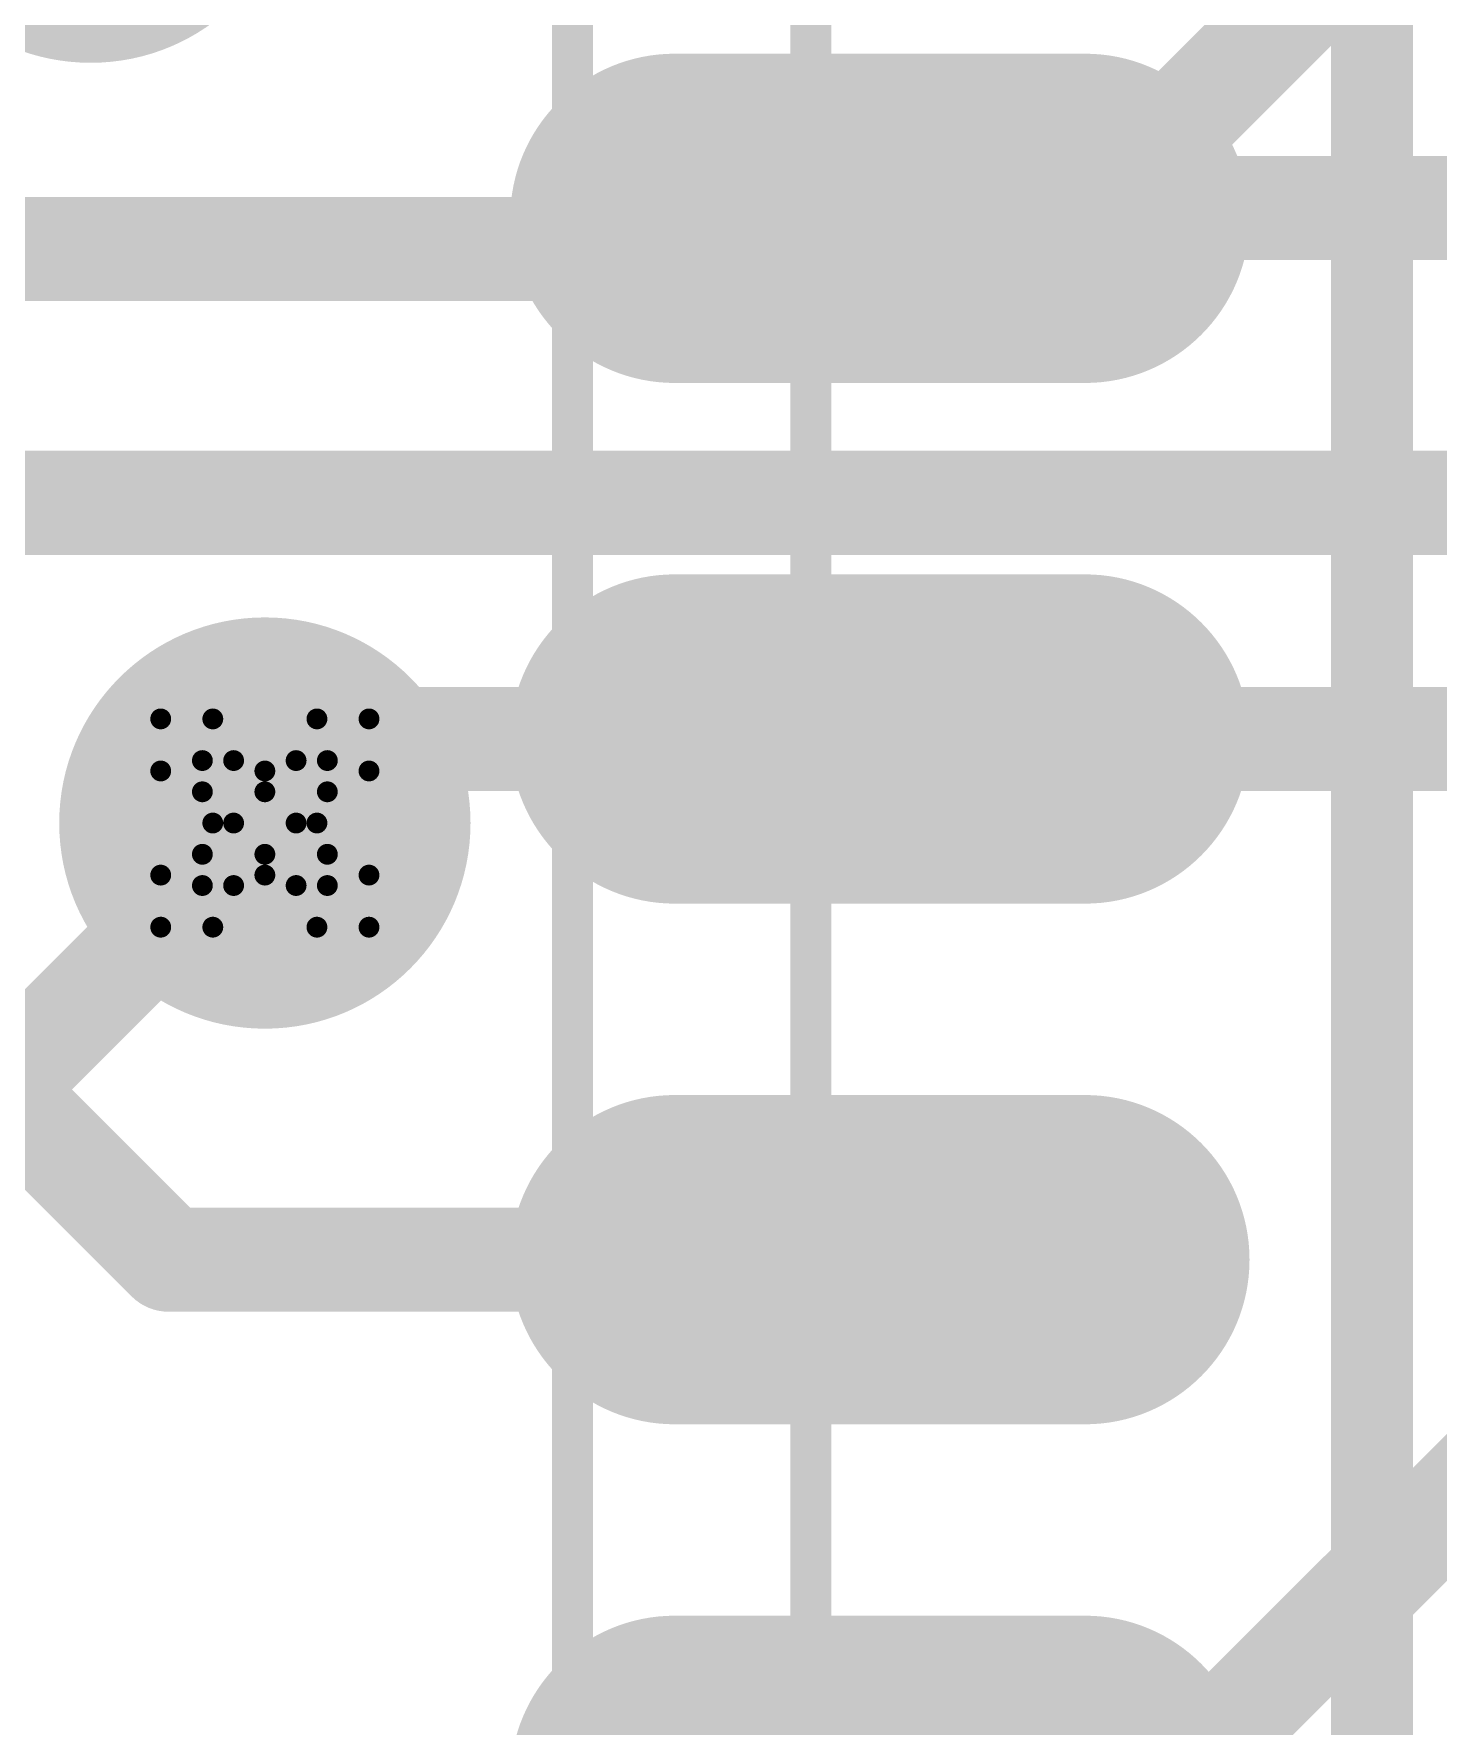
# Model space of a CAD drawing. Header units: millimetres. Extents: x 3219 to 51106, y -14166 to 2063.
# Drawn here: x 5602.165 to 5605.59, y 1780.555 to 1784.683 of the extents above; entities that cross this region are included whole.
import ezdxf

# ---------------------------------------------------------------- set-up
doc = ezdxf.new("R2010")
doc.units = ezdxf.units.MM
doc.layers.get('0').update_dxf_attribs({"lineweight": 53})
for name, color, linetype in [('Bottom Layer', 5, 'Continuous'), ('Bottom Solder', 6, 'Continuous'), ('Drill Drawing', 1, 'Continuous'), ('Mechanical 13', 56, 'Continuous'), ('Mechanical 15', 56, 'Continuous'), ('Top Layer', 1, 'Continuous'), ('Top Overlay', 2, 'Continuous'), ('Top Paste', 8, 'Continuous'), ('Top Solder', 216, 'Continuous')]:
    doc.layers.add(name, color=color, linetype=linetype)

# ---------------------------------------------------------------- blocks, each defined once
blk = doc.blocks.new('14_SOIC_100')
at = {"layer": 'Top Layer'}
h = blk.add_hatch(color=1, dxfattribs=at)
edge = h.paths.add_edge_path()
edge.add_arc((-0.5, -2.54), 0.3, 90, 270)
edge.add_line((-0.5, -2.84), (0.5, -2.84))
edge.add_arc((0.5, -2.54), 0.3, 270, 450)
edge.add_line((0.5, -2.24), (-0.5, -2.24))
h = blk.add_hatch(color=1, dxfattribs=at)
edge = h.paths.add_edge_path()
edge.add_arc((-0.5, -3.81), 0.3, 90, 270)
edge.add_line((-0.5, -4.11), (0.5, -4.11))
edge.add_arc((0.5, -3.81), 0.3, 270, 450)
edge.add_line((0.5, -3.51), (-0.5, -3.51))
h = blk.add_hatch(color=1, dxfattribs=at)
edge = h.paths.add_edge_path()
edge.add_arc((-0.5, -5.08), 0.3, 90, 270)
edge.add_line((-0.5, -5.38), (0.5, -5.38))
edge.add_arc((0.5, -5.08), 0.3, 270, 450)
edge.add_line((0.5, -4.78), (-0.5, -4.78))
h = blk.add_hatch(color=1, dxfattribs=at)
edge = h.paths.add_edge_path()
edge.add_arc((-0.5, -6.35), 0.3, 90, 270)
edge.add_line((-0.5, -6.65), (0.5, -6.65))
edge.add_arc((0.5, -6.35), 0.3, 270, 450)
edge.add_line((0.5, -6.05), (-0.5, -6.05))
at = {"layer": 'Top Paste'}
h = blk.add_hatch(color=8, dxfattribs=at)
edge = h.paths.add_edge_path()
edge.add_arc((-0.5, -2.54), 0.3, 90, 270)
edge.add_line((-0.5, -2.84), (0.5, -2.84))
edge.add_arc((0.5, -2.54), 0.3, 270, 450)
edge.add_line((0.5, -2.24), (-0.5, -2.24))
h = blk.add_hatch(color=8, dxfattribs=at)
edge = h.paths.add_edge_path()
edge.add_arc((-0.5, -3.81), 0.3, 90, 270)
edge.add_line((-0.5, -4.11), (0.5, -4.11))
edge.add_arc((0.5, -3.81), 0.3, 270, 450)
edge.add_line((0.5, -3.51), (-0.5, -3.51))
h = blk.add_hatch(color=8, dxfattribs=at)
edge = h.paths.add_edge_path()
edge.add_arc((-0.5, -5.08), 0.3, 90, 270)
edge.add_line((-0.5, -5.38), (0.5, -5.38))
edge.add_arc((0.5, -5.08), 0.3, 270, 450)
edge.add_line((0.5, -4.78), (-0.5, -4.78))
h = blk.add_hatch(color=8, dxfattribs=at)
edge = h.paths.add_edge_path()
edge.add_arc((-0.5, -6.35), 0.3, 90, 270)
edge.add_line((-0.5, -6.65), (0.5, -6.65))
edge.add_arc((0.5, -6.35), 0.3, 270, 450)
edge.add_line((0.5, -6.05), (-0.5, -6.05))
at = {"layer": 'Top Solder'}
h = blk.add_hatch(color=216, dxfattribs=at)
edge = h.paths.add_edge_path()
edge.add_arc((-0.5, -2.54), 0.4016, 90, 270)
edge.add_line((-0.5, -2.9416), (0.5, -2.9416))
edge.add_arc((0.5, -2.54), 0.4016, 270, 450)
edge.add_line((0.5, -2.1384), (-0.5, -2.1384))
h = blk.add_hatch(color=216, dxfattribs=at)
edge = h.paths.add_edge_path()
edge.add_arc((-0.5, -3.81), 0.4016, 90, 270)
edge.add_line((-0.5, -4.2116), (0.5, -4.2116))
edge.add_arc((0.5, -3.81), 0.4016, 270, 450)
edge.add_line((0.5, -3.4084), (-0.5, -3.4084))
h = blk.add_hatch(color=216, dxfattribs=at)
edge = h.paths.add_edge_path()
edge.add_arc((-0.5, -5.08), 0.4016, 90, 270)
edge.add_line((-0.5, -5.4816), (0.5, -5.4816))
edge.add_arc((0.5, -5.08), 0.4016, 270, 450)
edge.add_line((0.5, -4.6784), (-0.5, -4.6784))
h = blk.add_hatch(color=216, dxfattribs=at)
edge = h.paths.add_edge_path()
edge.add_arc((-0.5, -6.35), 0.4016, 90, 270)
edge.add_line((-0.5, -6.7516), (0.5, -6.7516))
edge.add_arc((0.5, -6.35), 0.4016, 270, 450)
edge.add_line((0.5, -5.9484), (-0.5, -5.9484))
at = {"layer": 'Mechanical 13'}
blk.add_lwpolyline([(-0.1683, -8.15, 0.1, 0.1, 0), (-0.1683, 0.5501, 0.1, 0.1, 0)], format="xyseb", dxfattribs=at)
at = {"layer": 'Mechanical 15'}
blk.add_lwpolyline([(-0.75, -8.25, 0.1, 0.1, 0), (-0.75, 0.75, 0.1, 0.1, 0)], format="xyseb", dxfattribs=at)
at = {"layer": 'Top Overlay'}
blk.add_lwpolyline([(1.2, 0.45, 0.2, 0.2, 0), (1.2, -8.05, 0.2, 0.2, 0)], format="xyseb", dxfattribs=at)

msp = doc.modelspace()

# ---------------------------------------------------------------- hatches: boundary and pattern name
at = {"layer": 'Bottom Layer'}
h = msp.add_hatch(color=5, dxfattribs=at)
edge = h.paths.add_edge_path()
edge.add_arc((5602.7285, 1782.7581), 0.4, 0, 360)
at = {"layer": 'Bottom Solder'}
h = msp.add_hatch(color=6, dxfattribs=at)
edge = h.paths.add_edge_path()
edge.add_arc((5602.3035, 1785.1141), 0.5016, 0, 360)
h = msp.add_hatch(color=6, dxfattribs=at)
edge = h.paths.add_edge_path()
edge.add_arc((5602.7285, 1782.7581), 0.5016, 0, 360)
at = {"layer": 'Top Layer'}
h = msp.add_hatch(color=1, dxfattribs=at)
edge = h.paths.add_edge_path()
edge.add_arc((5602.7285, 1782.7581), 0.4, 0, 360)
at = {"layer": 'Top Solder'}
h = msp.add_hatch(color=216, dxfattribs=at)
edge = h.paths.add_edge_path()
edge.add_arc((5602.3035, 1785.1141), 0.5016, 0, 360)
h = msp.add_hatch(color=216, dxfattribs=at)
edge = h.paths.add_edge_path()
edge.add_arc((5602.7285, 1782.7581), 0.5016, 0, 360)

# ---------------------------------------------------------------- linework, layer by layer
at = {"layer": 'Bottom Layer'}
for points in [[(5604.663, 1784.1581, 0.254, 0.254, 0), (5604.763, 1784.2581, 0.254, 0.254, 0)], [(5604.763, 1784.2581, 0.254, 0.254, 0), (5613.1785, 1784.2581, 0.254, 0.254, 0)], [(5596.2285, 1784.1581, 0.254, 0.254, 0), (5604.663, 1784.1581, 0.254, 0.254, 0)], [(5597.0477, 1783.5391, 0.254, 0.254, 0), (5608.0475, 1783.5391, 0.254, 0.254, 0)], [(5599.8905, 1779.9201, 0.254, 0.254, 0), (5602.7285, 1782.7581, 0.254, 0.254, 0)], [(5603.8808, 1779.3581, 0.254, 0.254, 0), (5606.0058, 1781.4831, 0.254, 0.254, 0)]]:
    msp.add_lwpolyline(points, format="xyseb", dxfattribs=at)
for points in [[(5604.6995, 1784.2581, 0.127, 0.127, 1), (5604.8265, 1784.2581, 0.127, 0.127, 1)], [(5604.6995, 1784.2581, 0.127, 0.127, 1), (5604.8265, 1784.2581, 0.127, 0.127, 1)], [(5604.5995, 1784.1581, 0.127, 0.127, 1), (5604.7265, 1784.1581, 0.127, 0.127, 1)], [(5604.5995, 1784.1581, 0.127, 0.127, 1), (5604.7265, 1784.1581, 0.127, 0.127, 1)], [(5602.665, 1782.7581, 0.127, 0.127, 1), (5602.792, 1782.7581, 0.127, 0.127, 1)]]:
    msp.add_lwpolyline(points, format="xyseb", close=True, dxfattribs=at)
at = {"layer": 'Drill Drawing'}
for points in [[(5602.4745, 1782.8851, 0.0508, 0.0508, 0), (5602.4745, 1783.0121, 0.0508, 0.0508, 0)], [(5602.4745, 1783.0121, 0.0508, 0.0508, 0), (5602.6015, 1783.0121, 0.0508, 0.0508, 0)], [(5602.6015, 1783.0121, 0.0508, 0.0508, 0), (5602.7285, 1782.8851, 0.0508, 0.0508, 0)], [(5602.7285, 1782.8851, 0.0508, 0.0508, 0), (5602.8555, 1783.0121, 0.0508, 0.0508, 0)], [(5602.8555, 1783.0121, 0.0508, 0.0508, 0), (5602.9825, 1783.0121, 0.0508, 0.0508, 0)], [(5602.9825, 1782.8851, 0.0508, 0.0508, 0), (5602.9825, 1783.0121, 0.0508, 0.0508, 0)], [(5602.4745, 1782.8851, 0.0508, 0.0508, 0), (5602.6015, 1782.7581, 0.0508, 0.0508, 0)], [(5602.5761, 1782.8343, 0.0508, 0.0508, 0), (5602.5761, 1782.9105, 0.0508, 0.0508, 0)], [(5602.5761, 1782.9105, 0.0508, 0.0508, 0), (5602.6523, 1782.9105, 0.0508, 0.0508, 0)], [(5602.6523, 1782.9105, 0.0508, 0.0508, 0), (5602.7285, 1782.8343, 0.0508, 0.0508, 0)], [(5602.7285, 1782.8343, 0.0508, 0.0508, 0), (5602.8047, 1782.9105, 0.0508, 0.0508, 0)], [(5602.8047, 1782.9105, 0.0508, 0.0508, 0), (5602.8809, 1782.9105, 0.0508, 0.0508, 0)], [(5602.8555, 1782.7581, 0.0508, 0.0508, 0), (5602.9825, 1782.8851, 0.0508, 0.0508, 0)], [(5602.8809, 1782.8343, 0.0508, 0.0508, 0), (5602.8809, 1782.9105, 0.0508, 0.0508, 0)], [(5602.5761, 1782.8343, 0.0508, 0.0508, 0), (5602.6523, 1782.7581, 0.0508, 0.0508, 0)], [(5602.8047, 1782.7581, 0.0508, 0.0508, 0), (5602.8809, 1782.8343, 0.0508, 0.0508, 0)], [(5602.4745, 1782.6311, 0.0508, 0.0508, 0), (5602.6015, 1782.7581, 0.0508, 0.0508, 0)], [(5602.5761, 1782.6819, 0.0508, 0.0508, 0), (5602.6523, 1782.7581, 0.0508, 0.0508, 0)], [(5602.8047, 1782.7581, 0.0508, 0.0508, 0), (5602.8809, 1782.6819, 0.0508, 0.0508, 0)], [(5602.8555, 1782.7581, 0.0508, 0.0508, 0), (5602.9825, 1782.6311, 0.0508, 0.0508, 0)], [(5602.5761, 1782.6057, 0.0508, 0.0508, 0), (5602.5761, 1782.6819, 0.0508, 0.0508, 0)], [(5602.6523, 1782.6057, 0.0508, 0.0508, 0), (5602.7285, 1782.6819, 0.0508, 0.0508, 0)], [(5602.7285, 1782.6819, 0.0508, 0.0508, 0), (5602.8047, 1782.6057, 0.0508, 0.0508, 0)], [(5602.8809, 1782.6057, 0.0508, 0.0508, 0), (5602.8809, 1782.6819, 0.0508, 0.0508, 0)], [(5602.4745, 1782.5041, 0.0508, 0.0508, 0), (5602.4745, 1782.6311, 0.0508, 0.0508, 0)], [(5602.5761, 1782.6057, 0.0508, 0.0508, 0), (5602.6523, 1782.6057, 0.0508, 0.0508, 0)], [(5602.6015, 1782.5041, 0.0508, 0.0508, 0), (5602.7285, 1782.6311, 0.0508, 0.0508, 0)], [(5602.7285, 1782.6311, 0.0508, 0.0508, 0), (5602.8555, 1782.5041, 0.0508, 0.0508, 0)], [(5602.8047, 1782.6057, 0.0508, 0.0508, 0), (5602.8809, 1782.6057, 0.0508, 0.0508, 0)], [(5602.9825, 1782.5041, 0.0508, 0.0508, 0), (5602.9825, 1782.6311, 0.0508, 0.0508, 0)], [(5602.4745, 1782.5041, 0.0508, 0.0508, 0), (5602.6015, 1782.5041, 0.0508, 0.0508, 0)], [(5602.8555, 1782.5041, 0.0508, 0.0508, 0), (5602.9825, 1782.5041, 0.0508, 0.0508, 0)]]:
    msp.add_lwpolyline(points, format="xyseb", dxfattribs=at)
for points in [[(5602.4618, 1783.0121, 0.0254, 0.0254, 1), (5602.4872, 1783.0121, 0.0254, 0.0254, 1)], [(5602.4618, 1783.0121, 0.0254, 0.0254, 1), (5602.4872, 1783.0121, 0.0254, 0.0254, 1)], [(5602.5888, 1783.0121, 0.0254, 0.0254, 1), (5602.6142, 1783.0121, 0.0254, 0.0254, 1)], [(5602.5888, 1783.0121, 0.0254, 0.0254, 1), (5602.6142, 1783.0121, 0.0254, 0.0254, 1)], [(5602.8428, 1783.0121, 0.0254, 0.0254, 1), (5602.8682, 1783.0121, 0.0254, 0.0254, 1)], [(5602.8428, 1783.0121, 0.0254, 0.0254, 1), (5602.8682, 1783.0121, 0.0254, 0.0254, 1)], [(5602.9698, 1783.0121, 0.0254, 0.0254, 1), (5602.9952, 1783.0121, 0.0254, 0.0254, 1)], [(5602.9698, 1783.0121, 0.0254, 0.0254, 1), (5602.9952, 1783.0121, 0.0254, 0.0254, 1)], [(5602.4618, 1782.8851, 0.0254, 0.0254, 1), (5602.4872, 1782.8851, 0.0254, 0.0254, 1)], [(5602.4618, 1782.8851, 0.0254, 0.0254, 1), (5602.4872, 1782.8851, 0.0254, 0.0254, 1)], [(5602.5634, 1782.9105, 0.0254, 0.0254, 1), (5602.5888, 1782.9105, 0.0254, 0.0254, 1)], [(5602.5634, 1782.9105, 0.0254, 0.0254, 1), (5602.5888, 1782.9105, 0.0254, 0.0254, 1)], [(5602.6396, 1782.9105, 0.0254, 0.0254, 1), (5602.665, 1782.9105, 0.0254, 0.0254, 1)], [(5602.6396, 1782.9105, 0.0254, 0.0254, 1), (5602.665, 1782.9105, 0.0254, 0.0254, 1)], [(5602.7158, 1782.8851, 0.0254, 0.0254, 1), (5602.7412, 1782.8851, 0.0254, 0.0254, 1)], [(5602.7158, 1782.8851, 0.0254, 0.0254, 1), (5602.7412, 1782.8851, 0.0254, 0.0254, 1)], [(5602.792, 1782.9105, 0.0254, 0.0254, 1), (5602.8174, 1782.9105, 0.0254, 0.0254, 1)], [(5602.792, 1782.9105, 0.0254, 0.0254, 1), (5602.8174, 1782.9105, 0.0254, 0.0254, 1)], [(5602.8682, 1782.9105, 0.0254, 0.0254, 1), (5602.8936, 1782.9105, 0.0254, 0.0254, 1)], [(5602.8682, 1782.9105, 0.0254, 0.0254, 1), (5602.8936, 1782.9105, 0.0254, 0.0254, 1)], [(5602.9698, 1782.8851, 0.0254, 0.0254, 1), (5602.9952, 1782.8851, 0.0254, 0.0254, 1)], [(5602.9698, 1782.8851, 0.0254, 0.0254, 1), (5602.9952, 1782.8851, 0.0254, 0.0254, 1)], [(5602.5634, 1782.8343, 0.0254, 0.0254, 1), (5602.5888, 1782.8343, 0.0254, 0.0254, 1)], [(5602.5634, 1782.8343, 0.0254, 0.0254, 1), (5602.5888, 1782.8343, 0.0254, 0.0254, 1)], [(5602.7158, 1782.8343, 0.0254, 0.0254, 1), (5602.7412, 1782.8343, 0.0254, 0.0254, 1)], [(5602.7158, 1782.8343, 0.0254, 0.0254, 1), (5602.7412, 1782.8343, 0.0254, 0.0254, 1)], [(5602.8682, 1782.8343, 0.0254, 0.0254, 1), (5602.8936, 1782.8343, 0.0254, 0.0254, 1)], [(5602.8682, 1782.8343, 0.0254, 0.0254, 1), (5602.8936, 1782.8343, 0.0254, 0.0254, 1)], [(5602.5888, 1782.7581, 0.0254, 0.0254, 1), (5602.6142, 1782.7581, 0.0254, 0.0254, 1)], [(5602.5888, 1782.7581, 0.0254, 0.0254, 1), (5602.6142, 1782.7581, 0.0254, 0.0254, 1)], [(5602.6396, 1782.7581, 0.0254, 0.0254, 1), (5602.665, 1782.7581, 0.0254, 0.0254, 1)], [(5602.6396, 1782.7581, 0.0254, 0.0254, 1), (5602.665, 1782.7581, 0.0254, 0.0254, 1)], [(5602.792, 1782.7581, 0.0254, 0.0254, 1), (5602.8174, 1782.7581, 0.0254, 0.0254, 1)], [(5602.792, 1782.7581, 0.0254, 0.0254, 1), (5602.8174, 1782.7581, 0.0254, 0.0254, 1)], [(5602.8428, 1782.7581, 0.0254, 0.0254, 1), (5602.8682, 1782.7581, 0.0254, 0.0254, 1)], [(5602.8428, 1782.7581, 0.0254, 0.0254, 1), (5602.8682, 1782.7581, 0.0254, 0.0254, 1)], [(5602.5634, 1782.6819, 0.0254, 0.0254, 1), (5602.5888, 1782.6819, 0.0254, 0.0254, 1)], [(5602.5634, 1782.6819, 0.0254, 0.0254, 1), (5602.5888, 1782.6819, 0.0254, 0.0254, 1)], [(5602.7158, 1782.6819, 0.0254, 0.0254, 1), (5602.7412, 1782.6819, 0.0254, 0.0254, 1)], [(5602.7158, 1782.6819, 0.0254, 0.0254, 1), (5602.7412, 1782.6819, 0.0254, 0.0254, 1)], [(5602.8682, 1782.6819, 0.0254, 0.0254, 1), (5602.8936, 1782.6819, 0.0254, 0.0254, 1)], [(5602.8682, 1782.6819, 0.0254, 0.0254, 1), (5602.8936, 1782.6819, 0.0254, 0.0254, 1)], [(5602.4618, 1782.6311, 0.0254, 0.0254, 1), (5602.4872, 1782.6311, 0.0254, 0.0254, 1)], [(5602.4618, 1782.6311, 0.0254, 0.0254, 1), (5602.4872, 1782.6311, 0.0254, 0.0254, 1)], [(5602.5634, 1782.6057, 0.0254, 0.0254, 1), (5602.5888, 1782.6057, 0.0254, 0.0254, 1)], [(5602.5634, 1782.6057, 0.0254, 0.0254, 1), (5602.5888, 1782.6057, 0.0254, 0.0254, 1)], [(5602.6396, 1782.6057, 0.0254, 0.0254, 1), (5602.665, 1782.6057, 0.0254, 0.0254, 1)], [(5602.6396, 1782.6057, 0.0254, 0.0254, 1), (5602.665, 1782.6057, 0.0254, 0.0254, 1)], [(5602.7158, 1782.6311, 0.0254, 0.0254, 1), (5602.7412, 1782.6311, 0.0254, 0.0254, 1)], [(5602.7158, 1782.6311, 0.0254, 0.0254, 1), (5602.7412, 1782.6311, 0.0254, 0.0254, 1)], [(5602.792, 1782.6057, 0.0254, 0.0254, 1), (5602.8174, 1782.6057, 0.0254, 0.0254, 1)], [(5602.792, 1782.6057, 0.0254, 0.0254, 1), (5602.8174, 1782.6057, 0.0254, 0.0254, 1)], [(5602.8682, 1782.6057, 0.0254, 0.0254, 1), (5602.8936, 1782.6057, 0.0254, 0.0254, 1)], [(5602.8682, 1782.6057, 0.0254, 0.0254, 1), (5602.8936, 1782.6057, 0.0254, 0.0254, 1)], [(5602.9698, 1782.6311, 0.0254, 0.0254, 1), (5602.9952, 1782.6311, 0.0254, 0.0254, 1)], [(5602.9698, 1782.6311, 0.0254, 0.0254, 1), (5602.9952, 1782.6311, 0.0254, 0.0254, 1)], [(5602.4618, 1782.5041, 0.0254, 0.0254, 1), (5602.4872, 1782.5041, 0.0254, 0.0254, 1)], [(5602.4618, 1782.5041, 0.0254, 0.0254, 1), (5602.4872, 1782.5041, 0.0254, 0.0254, 1)], [(5602.5888, 1782.5041, 0.0254, 0.0254, 1), (5602.6142, 1782.5041, 0.0254, 0.0254, 1)], [(5602.5888, 1782.5041, 0.0254, 0.0254, 1), (5602.6142, 1782.5041, 0.0254, 0.0254, 1)], [(5602.8428, 1782.5041, 0.0254, 0.0254, 1), (5602.8682, 1782.5041, 0.0254, 0.0254, 1)], [(5602.8428, 1782.5041, 0.0254, 0.0254, 1), (5602.8682, 1782.5041, 0.0254, 0.0254, 1)], [(5602.9698, 1782.5041, 0.0254, 0.0254, 1), (5602.9952, 1782.5041, 0.0254, 0.0254, 1)], [(5602.9698, 1782.5041, 0.0254, 0.0254, 1), (5602.9952, 1782.5041, 0.0254, 0.0254, 1)]]:
    msp.add_lwpolyline(points, format="xyseb", close=True, dxfattribs=at)
at = {"layer": 'Top Layer'}
for points in [[(5604.7285, 1784.2331, 0.254, 0.254, 0), (5608.1285, 1787.6331, 0.254, 0.254, 0)], [(5604.2285, 1784.2331, 0.254, 0.254, 0), (5604.7285, 1784.2331, 0.254, 0.254, 0)], [(5600.7595, 1783.4271, 0.254, 0.254, 0), (5602.4935, 1781.6931, 0.254, 0.254, 0)], [(5602.8763, 1782.7581, 0.254, 0.254, 0), (5603.0813, 1782.9631, 0.254, 0.254, 0)], [(5603.0813, 1782.9631, 0.254, 0.254, 0), (5604.2285, 1782.9631, 0.254, 0.254, 0)], [(5604.2285, 1782.9631, 0.254, 0.254, 0), (5606.604, 1782.9631, 0.254, 0.254, 0)], [(5602.7285, 1782.7581, 0.254, 0.254, 0), (5602.8763, 1782.7581, 0.254, 0.254, 0)], [(5602.4935, 1781.6931, 0.254, 0.254, 0), (5604.2285, 1781.6931, 0.254, 0.254, 0)]]:
    msp.add_lwpolyline(points, format="xyseb", dxfattribs=at)
for points in [[(5604.165, 1784.2331, 0.127, 0.127, 1), (5604.292, 1784.2331, 0.127, 0.127, 1)], [(5604.665, 1784.2331, 0.127, 0.127, 1), (5604.792, 1784.2331, 0.127, 0.127, 1)], [(5604.665, 1784.2331, 0.127, 0.127, 1), (5604.792, 1784.2331, 0.127, 0.127, 1)], [(5603.0178, 1782.9631, 0.127, 0.127, 1), (5603.1448, 1782.9631, 0.127, 0.127, 1)], [(5603.0178, 1782.9631, 0.127, 0.127, 1), (5603.1448, 1782.9631, 0.127, 0.127, 1)], [(5604.165, 1782.9631, 0.127, 0.127, 1), (5604.292, 1782.9631, 0.127, 0.127, 1)], [(5604.165, 1782.9631, 0.127, 0.127, 1), (5604.292, 1782.9631, 0.127, 0.127, 1)], [(5602.665, 1782.7581, 0.127, 0.127, 1), (5602.792, 1782.7581, 0.127, 0.127, 1)], [(5602.8128, 1782.7581, 0.127, 0.127, 1), (5602.9398, 1782.7581, 0.127, 0.127, 1)], [(5602.8128, 1782.7581, 0.127, 0.127, 1), (5602.9398, 1782.7581, 0.127, 0.127, 1)], [(5602.43, 1781.6931, 0.127, 0.127, 1), (5602.557, 1781.6931, 0.127, 0.127, 1)], [(5602.43, 1781.6931, 0.127, 0.127, 1), (5602.557, 1781.6931, 0.127, 0.127, 1)], [(5604.165, 1781.6931, 0.127, 0.127, 1), (5604.292, 1781.6931, 0.127, 0.127, 1)]]:
    msp.add_lwpolyline(points, format="xyseb", close=True, dxfattribs=at)

# ---------------------------------------------------------------- block references
msp.add_blockref('14_SOIC_100', (5604.2285, 1786.7731))

doc.saveas('drawing.dxf')
